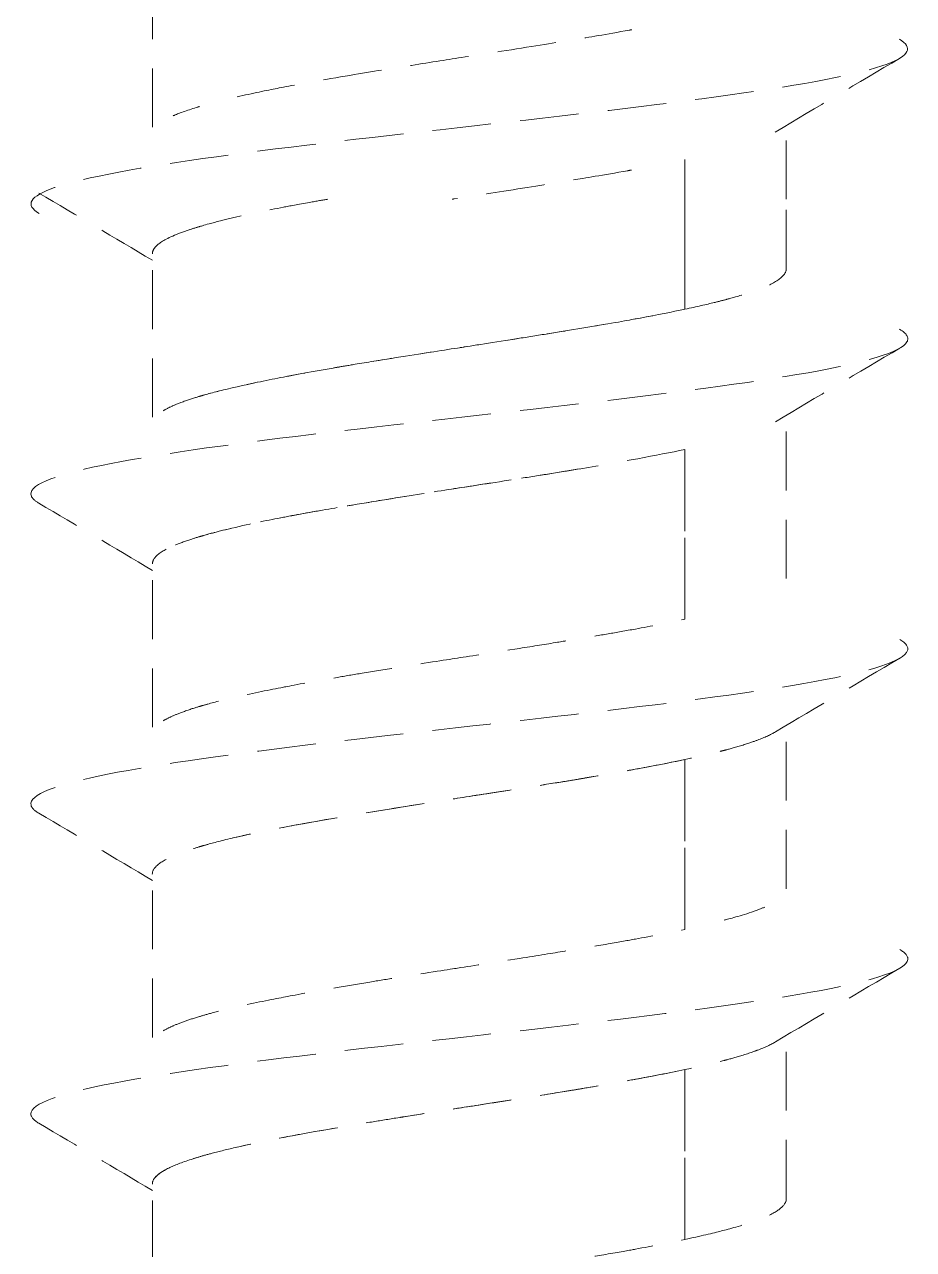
# Model space of a CAD drawing. Header units: feet. Extents: x 7599 to 8240, y -11181 to 1634.
# Drawn here: x 8032.57 to 8036.35, y -11120.08 to -11114.87 of the extents above; entities that cross this region are included whole.
import ezdxf

# ---------------------------------------------------------------- set-up
doc = ezdxf.new("R2010")
doc.units = ezdxf.units.FT
doc.header["$MEASUREMENT"] = 0
doc.linetypes.add('HIDDEN', pattern=[0.375, 0.25, -0.125])

msp = doc.modelspace()

# ---------------------------------------------------------------- linework, layer by layer
at = {"linetype": 'HIDDEN', "lineweight": 0, "extrusion": (-1, 6.12323e-17, 0)}
for p, q in [((8033.1134, -11115.3064), (8033.1134, -11114.6118)), ((8035.8093, -11115.6121), (8035.8093, -11115.2987)), ((8035.378, -11115.6121), (8035.378, -11115.4438)), ((8035.378, -11115.4438), (8035.378, -11115.6121)), ((8035.378, -11116.0799), (8035.378, -11115.6121)), ((8035.378, -11115.6121), (8035.378, -11116.0799)), ((8035.8093, -11115.9071), (8035.8093, -11115.6121)), ((8033.1134, -11116.5391), (8033.1134, -11115.8445)), ((8033.5447, -11116.3938), (8033.5447, -11116.3939)), ((8033.5447, -11116.3939), (8033.5447, -11116.3938)), ((8035.8093, -11117.2254), (8035.8093, -11116.5309)), ((8035.378, -11117.3982), (8035.378, -11116.6762)), ((8035.378, -11116.6762), (8035.378, -11117.3982)), ((8033.1134, -11117.8573), (8033.1134, -11117.1627)), ((8033.5447, -11117.712), (8033.5447, -11117.7121)), ((8033.5447, -11117.7121), (8033.5447, -11117.712)), ((8035.8093, -11118.5436), (8035.8093, -11117.8491)), ((8035.378, -11118.7165), (8035.378, -11117.9944)), ((8035.378, -11117.9944), (8035.378, -11118.7165)), ((8033.1134, -11119.1755), (8033.1134, -11118.481)), ((8033.5447, -11119.0303), (8033.5447, -11119.0303)), ((8033.5447, -11119.0303), (8033.5447, -11119.0303)), ((8035.8093, -11119.8618), (8035.8093, -11119.1673)), ((8035.378, -11120.0347), (8035.378, -11119.3126)), ((8035.378, -11119.3126), (8035.378, -11120.0347)), ((8033.1134, -11120.4937), (8033.1134, -11119.7992))]:
    msp.add_line(p, q, dxfattribs=at)
at = {"linetype": 'HIDDEN', "lineweight": 0}
for points, knots in [([(8033.4735, -11115.1771), (8033.5381, -11115.1623), (8033.6023, -11115.1492), (8033.6441, -11115.141), (8033.6878, -11115.1324), (8033.7594, -11115.1188), (8033.8725, -11115.0993), (8033.9856, -11115.0799), (8034.0711, -11115.0661), (8034.1528, -11115.053), (8034.2346, -11115.0399), (8034.3225, -11115.0261), (8034.3889, -11115.0156), (8034.4553, -11115.0052), (8034.5441, -11114.9915), (8034.6621, -11114.9731), (8034.7802, -11114.9546), (8034.8648, -11114.9409), (8034.9138, -11114.9328), (8034.9628, -11114.9247), (8035.0452, -11114.9109), (8035.1413, -11114.8935), (8035.1452, -11114.8928), (8035.149, -11114.8921), (8035.1528, -11114.8914)], [0.5027539, 0.5027539, 0.5027539, 0.5027539, 0.5625, 0.5625, 0.5625, 0.625, 0.625, 0.625, 0.6875, 0.6875, 0.6875, 0.75, 0.75, 0.75, 0.8125, 0.8125, 0.8125, 0.875, 0.875, 0.875, 0.9375, 0.9375, 0.9375, 0.940016, 0.940016, 0.940016, 0.940016]), ([(8036.2905, -11114.9322), (8036.3501, -11114.9673), (8036.3328, -11115.0024), (8036.1207, -11115.0813), (8035.8836, -11115.1251), (8035.2584, -11115.2126), (8034.8719, -11115.2564), (8034.0939, -11115.3439), (8033.7045, -11115.3877), (8033.0688, -11115.4752), (8032.8241, -11115.519), (8032.5919, -11115.5995), (8032.5697, -11115.6362), (8032.6321, -11115.6729)], [-0.69478892, -0.69478892, -0.69478892, -0.69478892, -0.69177476, -0.69177476, -0.68801592, -0.68801592, -0.68425708, -0.68425708, -0.68049823, -0.68049823, -0.67673939, -0.67673939, -0.67358683, -0.67358683, -0.67358683, -0.67358683]), ([(8033.2021, -11115.2573), (8033.2034, -11115.2568), (8033.2047, -11115.2562), (8033.206, -11115.2557), (8033.2294, -11115.2457), (8033.2676, -11115.232), (8033.3068, -11115.2203), (8033.3094, -11115.2195), (8033.312, -11115.2188), (8033.3146, -11115.218)], [0.37155368, 0.37155368, 0.37155368, 0.37155368, 0.375, 0.375, 0.375, 0.4375, 0.4375, 0.4375, 0.44156944, 0.44156944, 0.44156944, 0.44156944]), ([(8035.1509, -11115.4881), (8035.1457, -11115.489), (8035.1404, -11115.4899), (8035.1351, -11115.4909), (8035.0312, -11115.5095), (8034.9477, -11115.5231), (8034.904, -11115.5303), (8034.8603, -11115.5375), (8034.7757, -11115.5513), (8034.6672, -11115.5685), (8034.5587, -11115.5857), (8034.4701, -11115.5995), (8034.3965, -11115.6109), (8034.394, -11115.6113), (8034.3914, -11115.6117), (8034.3889, -11115.6121)], [0.0592714, 0.0592714, 0.0592714, 0.0592714, 0.0625, 0.0625, 0.0625, 0.125, 0.125, 0.125, 0.1875, 0.1875, 0.1875, 0.25, 0.25, 0.25, 0.2521536, 0.2521536, 0.2521536, 0.2521536]), ([(8033.8593, -11115.6121), (8033.8378, -11115.6158), (8033.812, -11115.6203), (8033.7822, -11115.6256), (8033.7327, -11115.6345), (8033.6963, -11115.6413), (8033.671, -11115.6461), (8033.6027, -11115.6592), (8033.5359, -11115.673), (8033.4733, -11115.6873), (8033.3644, -11115.7124), (8033.322, -11115.7262), (8033.3133, -11115.7288), (8033.3083, -11115.7303), (8033.291, -11115.7353), (8033.2652, -11115.7439), (8033.2457, -11115.7505), (8033.2217, -11115.7591), (8033.1978, -11115.7697), (8033.1656, -11115.784), (8033.1437, -11115.7977), (8033.1304, -11115.811), (8033.1254, -11115.8158), (8033.1194, -11115.8227), (8033.1159, -11115.8316), (8033.114, -11115.8366), (8033.1134, -11115.8409), (8033.1134, -11115.8445)], [0.3881848, 0.3881848, 0.3881848, 0.3881848, 0.40625, 0.40625, 0.40625, 0.4375, 0.4375, 0.4375, 0.5, 0.5, 0.5, 0.5622546, 0.5622546, 0.5622546, 0.5980105, 0.5980105, 0.5980105, 0.625, 0.625, 0.625, 0.6875, 0.6875, 0.6875, 0.71875, 0.71875, 0.71875, 0.7353739, 0.7353739, 0.7353739, 0.7353739]), ([(8033.3096, -11115.7299), (8033.3005, -11115.7326), (8033.2535, -11115.7462), (8033.2083, -11115.7651), (8033.1627, -11115.7843), (8033.1433, -11115.798), (8033.13, -11115.8114), (8033.1183, -11115.823), (8033.1137, -11115.835), (8033.1134, -11115.8445)], [0.5631335, 0.5631335, 0.5631335, 0.5631335, 0.625, 0.625, 0.625, 0.6875, 0.6875, 0.6875, 0.7421533, 0.7421533, 0.7421533, 0.7421533]), ([(8035.378, -11116.0799), (8035.4287, -11116.0691), (8035.4696, -11116.0596), (8035.5027, -11116.0515), (8035.5219, -11116.0468), (8035.5384, -11116.0425), (8035.5528, -11116.0387), (8035.5614, -11116.0365), (8035.5881, -11116.0296), (8035.6255, -11116.0181), (8035.6515, -11116.0102), (8035.6711, -11116.0034), (8035.6863, -11115.9977), (8035.7193, -11115.9855), (8035.7499, -11115.9717), (8035.7726, -11115.9564), (8035.7971, -11115.9398), (8035.8037, -11115.9277), (8035.8067, -11115.9202), (8035.8075, -11115.9181), (8035.808, -11115.9165), (8035.8083, -11115.9151), (8035.8088, -11115.9129), (8035.8093, -11115.9102), (8035.8093, -11115.9072)], [0, 0, 0, 0, 0.0395979, 0.0395979, 0.0395979, 0.0625, 0.0625, 0.0625, 0.09375, 0.09375, 0.09375, 0.125, 0.125, 0.125, 0.1875, 0.1875, 0.1875, 0.2368909, 0.2368909, 0.2368909, 0.25, 0.25, 0.25, 0.2643393, 0.2643393, 0.2643393, 0.2643393]), ([(8033.1598, -11116.5113), (8033.1706, -11116.5049), (8033.1832, -11116.4985), (8033.1974, -11116.4921), (8033.2065, -11116.488), (8033.2222, -11116.4811), (8033.2493, -11116.4714), (8033.2744, -11116.4623), (8033.297, -11116.4554), (8033.3133, -11116.4505), (8033.318, -11116.4491), (8033.3238, -11116.4474), (8033.331, -11116.4454), (8033.3575, -11116.4378), (8033.4011, -11116.4259), (8033.4726, -11116.4096), (8033.5392, -11116.3945), (8033.607, -11116.3808), (8033.671, -11116.3684), (8033.7005, -11116.3627), (8033.737, -11116.3559), (8033.7813, -11116.3478), (8033.8454, -11116.3362), (8033.8858, -11116.3293), (8033.8985, -11116.3271), (8033.9212, -11116.3232), (8033.9467, -11116.3189), (8033.9753, -11116.3141), (8034.0241, -11116.3059), (8034.0817, -11116.2966), (8034.1487, -11116.2859), (8034.2549, -11116.2691), (8034.3433, -11116.2554), (8034.4105, -11116.2449), (8034.4546, -11116.238), (8034.5436, -11116.2242), (8034.674, -11116.2035), (8034.7177, -11116.1966), (8034.7611, -11116.1897), (8034.804, -11116.1828), (8034.8467, -11116.1759), (8034.8888, -11116.1691), (8034.9301, -11116.1622), (8035.0542, -11116.1418), (8035.1299, -11116.1282), (8035.167, -11116.1214), (8035.2246, -11116.1109), (8035.2979, -11116.0971), (8035.378, -11116.0799)], [0.345576, 0.345576, 0.345576, 0.345576, 0.375, 0.375, 0.375, 0.40625, 0.40625, 0.40625, 0.4375, 0.4375, 0.4375, 0.4507179, 0.4507179, 0.4507179, 0.5, 0.5, 0.5, 0.5625, 0.5625, 0.5625, 0.59375, 0.59375, 0.59375, 0.625, 0.625, 0.625, 0.6481031, 0.6481031, 0.6481031, 0.6875, 0.6875, 0.6875, 0.75, 0.75, 0.75, 0.8125, 0.8125, 0.8125, 0.84379, 0.84379, 0.84379, 0.875, 0.875, 0.875, 0.9375, 0.9375, 0.9375, 1, 1, 1, 1]), ([(8033.3169, -11116.4495), (8033.3467, -11116.4408), (8033.3875, -11116.4298), (8033.4318, -11116.4192), (8033.5409, -11116.393), (8033.6781, -11116.3655), (8033.8653, -11116.3329), (8033.9589, -11116.3165), (8034.0425, -11116.3028), (8034.15, -11116.2857), (8034.2576, -11116.2686), (8034.346, -11116.255), (8034.4026, -11116.2461), (8034.4592, -11116.2373), (8034.5478, -11116.2235), (8034.6545, -11116.2066), (8034.7612, -11116.1897), (8034.8472, -11116.176), (8034.9392, -11116.1607), (8035.1232, -11116.1303), (8035.2707, -11116.1029), (8035.378, -11116.0799)], [0.4492255, 0.4492255, 0.4492255, 0.4492255, 0.5, 0.5, 0.5, 0.625, 0.625, 0.625, 0.6875, 0.6875, 0.6875, 0.75, 0.75, 0.75, 0.8125, 0.8125, 0.8125, 0.875, 0.875, 0.875, 1, 1, 1, 1]), ([(8036.2911, -11116.1652), (8036.3213, -11116.1829), (8036.3321, -11116.2007), (8036.2982, -11116.2622), (8036.1488, -11116.3059), (8035.6548, -11116.3935), (8035.3115, -11116.4373), (8034.5591, -11116.5248), (8034.1519, -11116.5686), (8033.4263, -11116.6561), (8033.1096, -11116.6999), (8032.6858, -11116.7874), (8032.5798, -11116.8312), (8032.6035, -11116.8848), (8032.6142, -11116.8946), (8032.6309, -11116.9045)], [-0.31741352, -0.31741352, -0.31741352, -0.31741352, -0.31589033, -0.31589033, -0.31213149, -0.31213149, -0.30837264, -0.30837264, -0.3046138, -0.3046138, -0.30085495, -0.30085495, -0.29709611, -0.29709611, -0.29625016, -0.29625016, -0.29625016, -0.29625016]), ([(8035.378, -11116.6762), (8035.2596, -11116.7011), (8035.1093, -11116.7286), (8034.9351, -11116.7578), (8034.848, -11116.7723), (8034.7623, -11116.7861), (8034.6501, -11116.8036), (8034.538, -11116.8211), (8034.4494, -11116.8348), (8034.3953, -11116.8432), (8034.3413, -11116.8516), (8034.2526, -11116.8654), (8034.1477, -11116.8823), (8034.0427, -11116.8993), (8033.9602, -11116.913), (8033.8899, -11116.925), (8033.8195, -11116.937), (8033.743, -11116.9507), (8033.6825, -11116.9622), (8033.6221, -11116.9736), (8033.5518, -11116.9874), (8033.4665, -11117.0072), (8033.3812, -11117.027), (8033.3335, -11117.0408), (8033.3009, -11117.0508), (8033.2682, -11117.0607), (8033.2289, -11117.0744), (8033.2018, -11117.0861), (8033.1748, -11117.0978), (8033.1492, -11117.1115), (8033.1324, -11117.1273), (8033.1173, -11117.1414), (8033.1135, -11117.1541), (8033.1134, -11117.1627)], [0, 0, 0, 0, 0.125, 0.125, 0.125, 0.1875, 0.1875, 0.1875, 0.25, 0.25, 0.25, 0.3125, 0.3125, 0.3125, 0.375, 0.375, 0.375, 0.4375, 0.4375, 0.4375, 0.5, 0.5, 0.5, 0.5625, 0.5625, 0.5625, 0.625, 0.625, 0.625, 0.6875, 0.6875, 0.6875, 0.7437659, 0.7437659, 0.7437659, 0.7437659]), ([(8034.9295, -11116.7587), (8034.8884, -11116.7656), (8034.8464, -11116.7724), (8034.804, -11116.7793), (8034.7612, -11116.7861), (8034.718, -11116.793), (8034.6744, -11116.7998), (8034.5438, -11116.8203), (8034.4549, -11116.8339), (8034.4112, -11116.8407), (8034.3437, -11116.8512), (8034.2551, -11116.865), (8034.1487, -11116.8822), (8034.0816, -11116.893), (8034.024, -11116.9025), (8033.9753, -11116.9106), (8033.9471, -11116.9153), (8033.922, -11116.9195), (8033.8996, -11116.9233), (8033.8865, -11116.9256), (8033.8457, -11116.9325), (8033.7816, -11116.9439), (8033.737, -11116.9519), (8033.7005, -11116.9587), (8033.6708, -11116.9644), (8033.607, -11116.9766), (8033.5395, -11116.9904), (8033.4732, -11117.0056), (8033.4012, -11117.0222), (8033.3574, -11117.0343), (8033.331, -11117.0419), (8033.3239, -11117.0439), (8033.318, -11117.0456), (8033.3134, -11117.047), (8033.2971, -11117.0519), (8033.2747, -11117.0587), (8033.2498, -11117.0675), (8033.2222, -11117.0772), (8033.2064, -11117.084), (8033.1974, -11117.0881), (8033.1673, -11117.1015), (8033.1446, -11117.1152), (8033.1304, -11117.1291), (8033.128, -11117.1315), (8033.1203, -11117.1384), (8033.1159, -11117.1499), (8033.114, -11117.1547), (8033.1134, -11117.159), (8033.1134, -11117.1627)], [0.1252006, 0.1252006, 0.1252006, 0.1252006, 0.1562617, 0.1562617, 0.1562617, 0.1875, 0.1875, 0.1875, 0.25, 0.25, 0.25, 0.3125, 0.3125, 0.3125, 0.3520716, 0.3520716, 0.3520716, 0.375, 0.375, 0.375, 0.40625, 0.40625, 0.40625, 0.4375, 0.4375, 0.4375, 0.5, 0.5, 0.5, 0.5492939, 0.5492939, 0.5492939, 0.5625, 0.5625, 0.5625, 0.59375, 0.59375, 0.59375, 0.625, 0.625, 0.625, 0.6875, 0.6875, 0.6875, 0.71875, 0.71875, 0.71875, 0.7360614, 0.7360614, 0.7360614, 0.7360614]), ([(8033.1597, -11117.8296), (8033.1709, -11117.8229), (8033.1838, -11117.8164), (8033.1978, -11117.8101), (8033.2097, -11117.8048), (8033.2262, -11117.7979), (8033.2498, -11117.7895), (8033.2779, -11117.7794), (8033.3009, -11117.7725), (8033.3132, -11117.7688), (8033.3233, -11117.7658), (8033.3352, -11117.7624), (8033.3493, -11117.7585), (8033.3793, -11117.7502), (8033.4194, -11117.7399), (8033.4736, -11117.7276), (8033.5445, -11117.7115), (8033.6128, -11117.6979), (8033.671, -11117.6867), (8033.6929, -11117.6825), (8033.7635, -11117.6686), (8033.8995, -11117.6452), (8033.9331, -11117.6394), (8033.9687, -11117.6334), (8034.0063, -11117.6272), (8034.0512, -11117.6197), (8034.099, -11117.612), (8034.1494, -11117.604), (8034.2678, -11117.5852), (8034.3564, -11117.5716), (8034.4108, -11117.5631), (8034.4725, -11117.5535), (8034.5615, -11117.5397), (8034.6752, -11117.5216), (8034.7341, -11117.5123), (8034.7876, -11117.5037), (8034.8359, -11117.4959), (8034.8698, -11117.4903), (8034.9012, -11117.4852), (8034.9299, -11117.4805), (8034.974, -11117.4732), (8035.0147, -11117.4663), (8035.0521, -11117.4599), (8035.0868, -11117.454), (8035.1258, -11117.4471), (8035.1681, -11117.4394), (8035.2324, -11117.4277), (8035.3043, -11117.414), (8035.378, -11117.3982)], [0.3443405, 0.3443405, 0.3443405, 0.3443405, 0.375, 0.375, 0.375, 0.40625, 0.40625, 0.40625, 0.4375, 0.4375, 0.4375, 0.4575375, 0.4575375, 0.4575375, 0.5, 0.5, 0.5, 0.5625, 0.5625, 0.5625, 0.625, 0.625, 0.625, 0.6534866, 0.6534866, 0.6534866, 0.6875, 0.6875, 0.6875, 0.75, 0.75, 0.75, 0.8125, 0.8125, 0.8125, 0.8491694, 0.8491694, 0.8491694, 0.875, 0.875, 0.875, 0.90625, 0.90625, 0.90625, 0.9375, 0.9375, 0.9375, 1, 1, 1, 1]), ([(8036.2913, -11117.4835), (8036.3185, -11117.4995), (8036.3299, -11117.5155), (8036.31, -11117.5753), (8036.17, -11117.619), (8035.6909, -11117.7066), (8035.353, -11117.7503), (8034.6057, -11117.8379), (8034.1981, -11117.8816), (8033.4658, -11117.9692), (8033.143, -11118.013), (8032.7033, -11118.1005), (8032.5876, -11118.1443), (8032.6, -11118.1996), (8032.6114, -11118.2112), (8032.6311, -11118.2227)], [-0.2796758, -0.2796758, -0.2796758, -0.2796758, -0.27830189, -0.27830189, -0.27454304, -0.27454304, -0.2707842, -0.2707842, -0.26702535, -0.26702535, -0.26326651, -0.26326651, -0.25950767, -0.25950767, -0.25851394, -0.25851394, -0.25851394, -0.25851394]), ([(8035.7633, -11117.8766), (8035.743, -11117.8887), (8035.7168, -11117.9005), (8035.6864, -11117.9119), (8035.6734, -11117.9168), (8035.6541, -11117.9237), (8035.6254, -11117.9326), (8035.595, -11117.9421), (8035.5694, -11117.949), (8035.5527, -11117.9534), (8035.5447, -11117.9556), (8035.535, -11117.9581), (8035.5234, -11117.961), (8035.4914, -11117.9691), (8035.4451, -11117.9802), (8035.378, -11117.9944)], [0.8210069, 0.8210069, 0.8210069, 0.8210069, 0.875, 0.875, 0.875, 0.90625, 0.90625, 0.90625, 0.9375, 0.9375, 0.9375, 0.954172, 0.954172, 0.954172, 1, 1, 1, 1]), ([(8035.378, -11117.9944), (8035.304, -11118.01), (8035.2316, -11118.0237), (8035.167, -11118.0355), (8035.1347, -11118.0415), (8035.0964, -11118.0483), (8035.0516, -11118.0561), (8035.0117, -11118.0631), (8034.9711, -11118.07), (8034.93, -11118.0769), (8034.9024, -11118.0815), (8034.8711, -11118.0866), (8034.8359, -11118.0924), (8034.789, -11118.0999), (8034.7351, -11118.1085), (8034.6742, -11118.1181), (8034.561, -11118.1358), (8034.4721, -11118.1494), (8034.4102, -11118.1591), (8034.356, -11118.1675), (8034.2675, -11118.1813), (8034.149, -11118.2004), (8034.0988, -11118.2085), (8034.0512, -11118.2162), (8034.0063, -11118.2237), (8033.9684, -11118.2299), (8033.9325, -11118.236), (8033.8985, -11118.2417), (8033.7641, -11118.2646), (8033.6937, -11118.2782), (8033.6711, -11118.2826), (8033.6128, -11118.2937), (8033.5441, -11118.3076), (8033.4728, -11118.324), (8033.419, -11118.3364), (8033.3792, -11118.3467), (8033.3493, -11118.355), (8033.3352, -11118.3589), (8033.3233, -11118.3623), (8033.3133, -11118.3653), (8033.301, -11118.3689), (8033.2778, -11118.3757), (8033.2493, -11118.3858), (8033.2259, -11118.3941), (8033.2094, -11118.4009), (8033.1975, -11118.4062), (8033.1691, -11118.4189), (8033.1453, -11118.4327), (8033.1303, -11118.4475), (8033.1151, -11118.4626), (8033.1129, -11118.4738), (8033.1134, -11118.481)], [0, 0, 0, 0, 0.0625, 0.0625, 0.0625, 0.09375, 0.09375, 0.09375, 0.125, 0.125, 0.125, 0.1518353, 0.1518353, 0.1518353, 0.1875, 0.1875, 0.1875, 0.25, 0.25, 0.25, 0.3125, 0.3125, 0.3125, 0.3463783, 0.3463783, 0.3463783, 0.375, 0.375, 0.375, 0.4375, 0.4375, 0.4375, 0.5, 0.5, 0.5, 0.542455, 0.542455, 0.542455, 0.5625, 0.5625, 0.5625, 0.59375, 0.59375, 0.59375, 0.625, 0.625, 0.625, 0.6875, 0.6875, 0.6875, 0.7291232, 0.7291232, 0.7291232, 0.7291232]), ([(8035.378, -11117.9944), (8035.2847, -11118.014), (8035.1401, -11118.0416), (8034.9541, -11118.0728), (8034.8611, -11118.0885), (8034.7755, -11118.1022), (8034.6666, -11118.1192), (8034.5577, -11118.1363), (8034.4689, -11118.1499), (8034.4107, -11118.159), (8034.3525, -11118.1681), (8034.2643, -11118.1818), (8034.1604, -11118.1986), (8034.0565, -11118.2153), (8033.9726, -11118.229), (8033.881, -11118.2447), (8033.7016, -11118.2755), (8033.5643, -11118.3024), (8033.4562, -11118.3279)], [0, 0, 0, 0, 0.125, 0.125, 0.125, 0.1875, 0.1875, 0.1875, 0.25, 0.25, 0.25, 0.3125, 0.3125, 0.3125, 0.375, 0.375, 0.375, 0.497558, 0.497558, 0.497558, 0.497558]), ([(8035.5452, -11118.6772), (8035.5454, -11118.6771), (8035.5455, -11118.6771), (8035.5456, -11118.677), (8035.5542, -11118.6748), (8035.6078, -11118.6612), (8035.6611, -11118.6431), (8035.6833, -11118.6355), (8035.7021, -11118.6284), (8035.7178, -11118.6216)], [0.06155038, 0.06155038, 0.06155038, 0.06155038, 0.0625, 0.0625, 0.0625, 0.125, 0.125, 0.125, 0.15096023, 0.15096023, 0.15096023, 0.15096023]), ([(8033.1596, -11119.1479), (8033.1711, -11119.141), (8033.1841, -11119.1345), (8033.1973, -11119.1286), (8033.2107, -11119.1226), (8033.2276, -11119.1157), (8033.2496, -11119.1078), (8033.269, -11119.1008), (8033.2903, -11119.0939), (8033.3133, -11119.087), (8033.3288, -11119.0824), (8033.3469, -11119.0773), (8033.3683, -11119.0716), (8033.3968, -11119.064), (8033.4311, -11119.0555), (8033.4728, -11119.046), (8033.551, -11119.0282), (8033.6209, -11119.0145), (8033.6709, -11119.0049), (8033.7149, -11118.9965), (8033.7882, -11118.9827), (8033.8993, -11118.9635), (8033.9462, -11118.9554), (8033.9925, -11118.9477), (8034.0376, -11118.9402), (8034.0755, -11118.934), (8034.1126, -11118.9281), (8034.1486, -11118.9223), (8034.2942, -11118.8992), (8034.384, -11118.8855), (8034.4112, -11118.8813), (8034.4828, -11118.8701), (8034.5712, -11118.8564), (8034.6741, -11118.8401), (8034.7526, -11118.8276), (8034.8169, -11118.8172), (8034.8675, -11118.8089), (8034.8914, -11118.805), (8034.9123, -11118.8016), (8034.9303, -11118.7986), (8034.9524, -11118.795), (8034.9936, -11118.7882), (8035.0514, -11118.7782), (8035.0999, -11118.7699), (8035.1382, -11118.7631), (8035.1675, -11118.7577), (8035.2372, -11118.7451), (8035.3086, -11118.7313), (8035.378, -11118.7165)], [0.3433021, 0.3433021, 0.3433021, 0.3433021, 0.375, 0.375, 0.375, 0.40625, 0.40625, 0.40625, 0.4375, 0.4375, 0.4375, 0.4643785, 0.4643785, 0.4643785, 0.5, 0.5, 0.5, 0.5625, 0.5625, 0.5625, 0.625, 0.625, 0.625, 0.6589784, 0.6589784, 0.6589784, 0.6875, 0.6875, 0.6875, 0.75, 0.75, 0.75, 0.8125, 0.8125, 0.8125, 0.8549372, 0.8549372, 0.8549372, 0.875, 0.875, 0.875, 0.90625, 0.90625, 0.90625, 0.9375, 0.9375, 0.9375, 1, 1, 1, 1]), ([(8036.2914, -11118.8018), (8036.3157, -11118.816), (8036.3274, -11118.8303), (8036.3207, -11118.8883), (8036.1901, -11118.9321), (8035.7262, -11119.0196), (8035.3941, -11119.0634), (8034.6523, -11119.151), (8034.2445, -11119.1947), (8033.506, -11119.2823), (8033.1771, -11119.326), (8032.7218, -11119.4136), (8032.5965, -11119.4573), (8032.5969, -11119.5144), (8032.6086, -11119.5277), (8032.6312, -11119.541)], [-0.2419384, -0.2419384, -0.2419384, -0.2419384, -0.24071344, -0.24071344, -0.2369546, -0.2369546, -0.23319575, -0.23319575, -0.22943691, -0.22943691, -0.22567807, -0.22567807, -0.22191922, -0.22191922, -0.2207772, -0.2207772, -0.2207772, -0.2207772]), ([(8035.7632, -11119.1948), (8035.7439, -11119.2064), (8035.7183, -11119.2181), (8035.6865, -11119.2301), (8035.6802, -11119.2325), (8035.6623, -11119.2394), (8035.6254, -11119.2509), (8035.5978, -11119.2595), (8035.5729, -11119.2663), (8035.5536, -11119.2715), (8035.5509, -11119.2722), (8035.5476, -11119.2731), (8035.5434, -11119.2741), (8035.519, -11119.2805), (8035.4693, -11119.2933), (8035.378, -11119.3126)], [0.821688, 0.821688, 0.821688, 0.821688, 0.875, 0.875, 0.875, 0.90625, 0.90625, 0.90625, 0.9375, 0.9375, 0.9375, 0.9465102, 0.9465102, 0.9465102, 1, 1, 1, 1]), ([(8035.378, -11119.3126), (8035.3088, -11119.3272), (8035.2377, -11119.3408), (8035.1683, -11119.3535), (8035.1389, -11119.359), (8035.1005, -11119.3659), (8035.0519, -11119.3743), (8034.9936, -11119.3845), (8034.9522, -11119.3914), (8034.9302, -11119.3951), (8034.9122, -11119.3981), (8034.8914, -11119.4016), (8034.8675, -11119.4054), (8034.8171, -11119.4137), (8034.7532, -11119.4239), (8034.6752, -11119.4361), (8034.5717, -11119.4523), (8034.4829, -11119.466), (8034.4111, -11119.4772), (8034.3834, -11119.4815), (8034.2939, -11119.4953), (8034.1492, -11119.5186), (8034.1129, -11119.5245), (8034.0756, -11119.5305), (8034.0376, -11119.5367), (8033.9926, -11119.5441), (8033.9464, -11119.5518), (8033.8997, -11119.5597), (8033.7882, -11119.5787), (8033.7148, -11119.5924), (8033.6709, -11119.6008), (8033.6208, -11119.6104), (8033.5512, -11119.6242), (8033.4737, -11119.6421), (8033.4327, -11119.6515), (8033.3979, -11119.6602), (8033.3683, -11119.6681), (8033.3476, -11119.6736), (8033.3294, -11119.6787), (8033.3133, -11119.6835), (8033.2889, -11119.6907), (8033.268, -11119.6974), (8033.2498, -11119.7038), (8033.2329, -11119.7098), (8033.215, -11119.7166), (8033.1977, -11119.7243), (8033.1714, -11119.7361), (8033.1464, -11119.7499), (8033.1304, -11119.7657), (8033.116, -11119.7799), (8033.1134, -11119.7911), (8033.1134, -11119.7992)], [0, 0, 0, 0, 0.0625, 0.0625, 0.0625, 0.09375, 0.09375, 0.09375, 0.125, 0.125, 0.125, 0.1450576, 0.1450576, 0.1450576, 0.1875, 0.1875, 0.1875, 0.25, 0.25, 0.25, 0.3125, 0.3125, 0.3125, 0.3411117, 0.3411117, 0.3411117, 0.375, 0.375, 0.375, 0.4375, 0.4375, 0.4375, 0.5, 0.5, 0.5, 0.5367286, 0.5367286, 0.5367286, 0.5625, 0.5625, 0.5625, 0.59375, 0.59375, 0.59375, 0.625, 0.625, 0.625, 0.6875, 0.6875, 0.6875, 0.7328947, 0.7328947, 0.7328947, 0.7328947]), ([(8035.378, -11119.3126), (8035.3074, -11119.3275), (8035.2361, -11119.3411), (8035.1645, -11119.3542), (8035.0928, -11119.3674), (8035.0127, -11119.3812), (8034.9506, -11119.3917), (8034.8886, -11119.4021), (8034.8047, -11119.4158), (8034.6871, -11119.4342), (8034.5694, -11119.4527), (8034.4804, -11119.4664), (8034.4286, -11119.4745), (8034.3767, -11119.4825), (8034.2881, -11119.4964), (8034.179, -11119.5138), (8034.1745, -11119.5146), (8034.17, -11119.5153), (8034.1656, -11119.516)], [0, 0, 0, 0, 0.0625, 0.0625, 0.0625, 0.125, 0.125, 0.125, 0.1875, 0.1875, 0.1875, 0.25, 0.25, 0.25, 0.3125, 0.3125, 0.3125, 0.3150861, 0.3150861, 0.3150861, 0.3150861]), ([(8033.9005, -11119.5596), (8033.9001, -11119.5597), (8033.8997, -11119.5597), (8033.8992, -11119.5598), (8033.7261, -11119.5893), (8033.5831, -11119.6166), (8033.4654, -11119.644)], [0.3747084, 0.3747084, 0.3747084, 0.3747084, 0.375, 0.375, 0.375, 0.4994209, 0.4994209, 0.4994209, 0.4994209]), ([(8033.3113, -11119.6841), (8033.3108, -11119.6842), (8033.3103, -11119.6844), (8033.3098, -11119.6845), (8033.2675, -11119.6971), (8033.2292, -11119.7107), (8033.203, -11119.722), (8033.1768, -11119.7333), (8033.1489, -11119.7471), (8033.1298, -11119.7663), (8033.1166, -11119.7796), (8033.113, -11119.7903), (8033.1134, -11119.7992)], [0.5617735, 0.5617735, 0.5617735, 0.5617735, 0.5625, 0.5625, 0.5625, 0.625, 0.625, 0.625, 0.6875, 0.6875, 0.6875, 0.7308377, 0.7308377, 0.7308377, 0.7308377]), ([(8035.378, -11120.0347), (8035.4425, -11120.0209), (8035.4997, -11120.0072), (8035.533, -11119.9986), (8035.5662, -11119.99), (8035.6189, -11119.9763), (8035.6739, -11119.9568), (8035.7289, -11119.9374), (8035.7542, -11119.9237), (8035.7734, -11119.9106), (8035.7927, -11119.8975), (8035.8037, -11119.8836), (8035.8073, -11119.8732), (8035.8085, -11119.8698), (8035.8094, -11119.866), (8035.8093, -11119.8618)], [0, 0, 0, 0, 0.0625, 0.0625, 0.0625, 0.125, 0.125, 0.125, 0.1875, 0.1875, 0.1875, 0.25, 0.25, 0.25, 0.2704448, 0.2704448, 0.2704448, 0.2704448]), ([(8033.1595, -11120.4662), (8033.1718, -11120.4588), (8033.1851, -11120.4523), (8033.1977, -11120.4467), (8033.2129, -11120.4399), (8033.2439, -11120.4261), (8033.3132, -11120.4053), (8033.3363, -11120.3984), (8033.3613, -11120.3915), (8033.388, -11120.3846), (8033.4147, -11120.3778), (8033.4431, -11120.3709), (8033.4731, -11120.3641), (8033.5634, -11120.3436), (8033.6356, -11120.3299), (8033.6712, -11120.3231), (8033.7257, -11120.3126), (8033.8, -11120.2989), (8033.8987, -11120.2819), (8033.9617, -11120.271), (8034.019, -11120.2615), (8034.0691, -11120.2533), (8034.0983, -11120.2486), (8034.1251, -11120.2443), (8034.1492, -11120.2404), (8034.1633, -11120.2382), (8034.206, -11120.2314), (8034.2787, -11120.2201), (8034.3298, -11120.2121), (8034.3737, -11120.2053), (8034.4102, -11120.1996), (8034.4892, -11120.1874), (8034.578, -11120.1736), (8034.6745, -11120.1583), (8034.779, -11120.1417), (8034.853, -11120.1296), (8034.8989, -11120.122), (8034.9111, -11120.12), (8034.9214, -11120.1183), (8034.9297, -11120.1169), (8034.959, -11120.1121), (8035.0002, -11120.1052), (8035.0518, -11120.0964), (8035.1076, -11120.0868), (8035.1453, -11120.08), (8035.1673, -11120.076), (8035.2415, -11120.0625), (8035.3124, -11120.0487), (8035.378, -11120.0347)], [0.3416968, 0.3416968, 0.3416968, 0.3416968, 0.375, 0.375, 0.375, 0.4375, 0.4375, 0.4375, 0.4687768, 0.4687768, 0.4687768, 0.5, 0.5, 0.5, 0.5625, 0.5625, 0.5625, 0.625, 0.625, 0.625, 0.664489, 0.664489, 0.664489, 0.6875, 0.6875, 0.6875, 0.71875, 0.71875, 0.71875, 0.75, 0.75, 0.75, 0.8125, 0.8125, 0.8125, 0.8618717, 0.8618717, 0.8618717, 0.875, 0.875, 0.875, 0.90625, 0.90625, 0.90625, 0.9375, 0.9375, 0.9375, 1, 1, 1, 1])]:
    msp.add_open_spline(points, degree=3, knots=knots, dxfattribs=at)
for points in [[(8036.2905, -11115.0138), (8036.1142, -11115.1176), (8035.938, -11115.2217), (8035.7624, -11115.3267)], [(8033.1134, -11115.8718), (8032.9529, -11115.7761), (8032.792, -11115.681), (8032.6309, -11115.5863)], [(8036.2918, -11116.2454), (8036.1153, -11116.3492), (8035.9391, -11116.4533), (8035.7634, -11116.5583)], [(8033.1134, -11117.19), (8032.953, -11117.0943), (8032.792, -11116.9992), (8032.6309, -11116.9045)], [(8036.2917, -11117.5636), (8036.1152, -11117.6674), (8035.939, -11117.7715), (8035.7633, -11117.8766)], [(8033.1597, -11117.8296), (8033.1597, -11117.8296), (8033.1597, -11117.8296), (8033.1597, -11117.8296)], [(8033.1134, -11118.5082), (8032.953, -11118.4125), (8032.7921, -11118.3175), (8032.6311, -11118.2227)], [(8036.2916, -11118.8819), (8036.1151, -11118.9857), (8035.9389, -11119.0898), (8035.7632, -11119.1948)], [(8033.1596, -11119.1479), (8033.1596, -11119.1479), (8033.1596, -11119.1479), (8033.1596, -11119.1479)], [(8033.1134, -11119.8264), (8032.953, -11119.7307), (8032.7922, -11119.6357), (8032.6312, -11119.541)]]:
    msp.add_open_spline(points, degree=3, dxfattribs=at)

doc.saveas('drawing.dxf')
